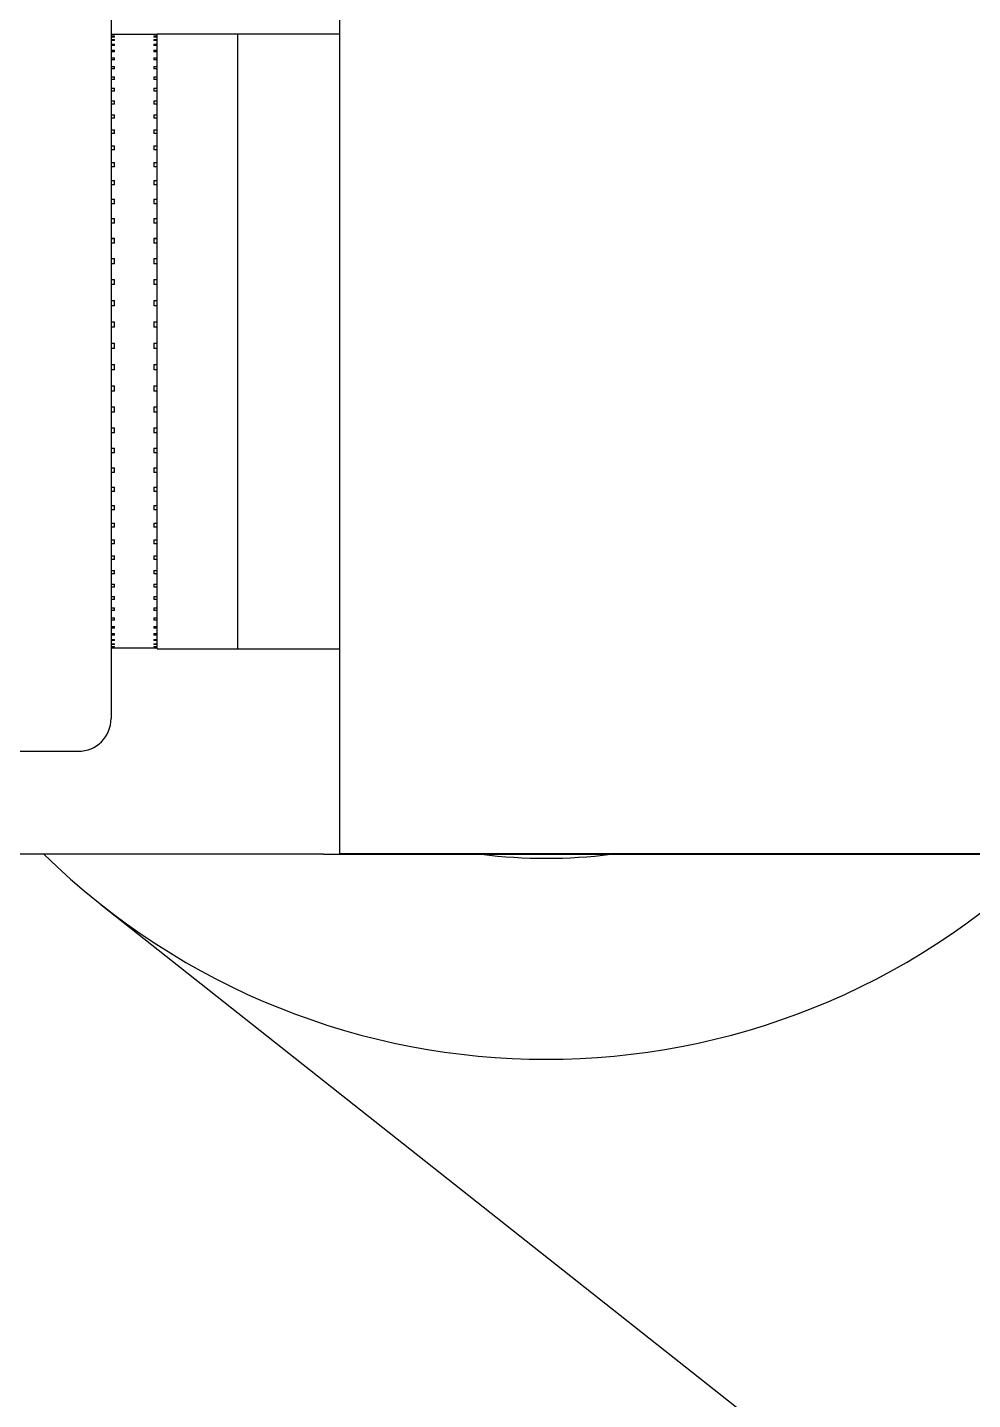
# Model space of a CAD drawing. Header units: millimetres. Extents: x -10496 to -5455, y -188 to 7293.
# Drawn here: x -7713.815 to -7712.351, y 4990.523 to 4992.648 of the extents above; entities that cross this region are included whole.
import ezdxf

# ---------------------------------------------------------------- set-up
doc = ezdxf.new("R2010")
doc.units = ezdxf.units.MM
doc.layers.add('Kıtc-002 Çizgi', color=7, linetype='Continuous')

# ---------------------------------------------------------------- blocks, each defined once
blk = doc.blocks.new('B2_YS$0$2501-B2-XrefF$0$MK-cutter1')
for p, q in [((0.34312, -0.27143), (1.04571, 0.61675)), ((0.31227, 0.37425), (0.31227, -0.12575)), ((0.31252, -0.13575), (0.31252, 0.37425)), ((0.31227, -0.12575), (-0.31273, -0.12575)), ((-0.18773, -0.18825), (-0.18773, -0.12575)), ((0.18727, -0.18825), (0.18727, -0.12575)), ((0.31252, -0.13575), (0.31252, -0.51075)), ((-0.18773, -0.18825), (0.18727, -0.18825)), ((-0.18773, -0.18825), (0.18727, -0.18825)), ((-0.18773, -0.23725), (-0.18773, -0.18825)), ((0.18727, -0.23725), (0.18727, -0.18825)), ((0.18727, -0.23725), (-0.18773, -0.23725)), ((-0.18723, -0.23725), (-0.18723, -0.26525)), ((-0.18707, -0.23925), (-0.18707, -0.23725)), ((-0.18707, -0.23925), (-0.18691, -0.23925)), ((-0.18691, -0.23725), (-0.18691, -0.23925)), ((-0.18608, -0.23925), (-0.18608, -0.23725)), ((-0.18608, -0.23925), (-0.1857, -0.23925)), ((-0.1857, -0.23725), (-0.1857, -0.23925)), ((-0.18418, -0.23925), (-0.18418, -0.23725)), ((-0.18418, -0.23925), (-0.18358, -0.23925)), ((-0.18358, -0.23725), (-0.18358, -0.23925)), ((-0.18138, -0.23925), (-0.18138, -0.23725)), ((-0.18138, -0.23925), (-0.18057, -0.23925)), ((-0.18057, -0.23725), (-0.18057, -0.23925)), ((-0.1777, -0.23925), (-0.1777, -0.23725)), ((-0.1777, -0.23925), (-0.17668, -0.23925)), ((-0.17668, -0.23725), (-0.17668, -0.23925)), ((-0.17316, -0.23925), (-0.17316, -0.23725)), ((-0.17316, -0.23925), (-0.17193, -0.23925)), ((-0.17193, -0.23725), (-0.17193, -0.23925)), ((-0.16778, -0.23925), (-0.16778, -0.23725)), ((-0.16778, -0.23925), (-0.16635, -0.23925)), ((-0.16635, -0.23725), (-0.16635, -0.23925)), ((-0.16158, -0.23925), (-0.16158, -0.23725)), ((-0.16158, -0.23925), (-0.15995, -0.23925)), ((-0.15995, -0.23725), (-0.15995, -0.23925)), ((-0.15459, -0.23925), (-0.15459, -0.23725)), ((-0.15459, -0.23925), (-0.15278, -0.23925)), ((-0.15278, -0.23725), (-0.15278, -0.23925)), ((-0.14685, -0.23925), (-0.14685, -0.23725)), ((-0.14685, -0.23925), (-0.14486, -0.23925)), ((-0.14486, -0.23725), (-0.14486, -0.23925)), ((-0.1384, -0.23925), (-0.1384, -0.23725)), ((-0.1384, -0.23925), (-0.13624, -0.23925)), ((-0.13624, -0.23725), (-0.13624, -0.23925)), ((-0.12927, -0.23925), (-0.12927, -0.23725)), ((-0.12927, -0.23925), (-0.12696, -0.23925)), ((-0.12696, -0.23725), (-0.12696, -0.23925)), ((-0.11952, -0.23925), (-0.11952, -0.23725)), ((-0.11952, -0.23925), (-0.11706, -0.23925)), ((-0.11706, -0.23725), (-0.11706, -0.23925)), ((-0.10918, -0.23925), (-0.10918, -0.23725)), ((-0.10918, -0.23925), (-0.10659, -0.23925)), ((-0.10659, -0.23725), (-0.10659, -0.23925)), ((-0.09831, -0.23925), (-0.09831, -0.23725)), ((-0.09831, -0.23925), (-0.0956, -0.23925)), ((-0.0956, -0.23725), (-0.0956, -0.23925)), ((-0.08697, -0.23925), (-0.08697, -0.23725)), ((-0.08697, -0.23925), (-0.08415, -0.23925)), ((-0.08415, -0.23725), (-0.08415, -0.23925)), ((-0.0752, -0.23925), (-0.0752, -0.23725)), ((-0.0752, -0.23925), (-0.07228, -0.23925)), ((-0.07228, -0.23725), (-0.07228, -0.23925)), ((-0.06307, -0.23925), (-0.06307, -0.23725)), ((-0.06307, -0.23925), (-0.06007, -0.23925)), ((-0.06275, -0.23725), (-0.06275, -0.23925)), ((-0.06007, -0.23725), (-0.06007, -0.23925)), ((-0.05063, -0.23925), (-0.05063, -0.23725)), ((-0.05063, -0.23925), (-0.04757, -0.23925)), ((-0.04757, -0.23725), (-0.04757, -0.23925)), ((-0.03794, -0.23925), (-0.03794, -0.23725)), ((-0.03794, -0.23925), (-0.03483, -0.23925)), ((-0.03483, -0.23725), (-0.03483, -0.23925)), ((-0.02507, -0.23925), (-0.02507, -0.23725)), ((-0.02507, -0.23925), (-0.02193, -0.23925)), ((-0.02193, -0.23725), (-0.02193, -0.23925)), ((-0.01209, -0.23925), (-0.01209, -0.23725)), ((-0.01209, -0.23925), (-0.00892, -0.23925)), ((-0.00892, -0.23725), (-0.00892, -0.23925)), ((0.00096, -0.23925), (0.00096, -0.23725)), ((0.00096, -0.23925), (0.00413, -0.23925)), ((0.00413, -0.23725), (0.00413, -0.23925)), ((0.014, -0.23925), (0.014, -0.23725)), ((0.014, -0.23925), (0.01716, -0.23925)), ((0.01716, -0.23725), (0.01716, -0.23925)), ((0.02698, -0.23925), (0.02698, -0.23725)), ((0.02698, -0.23925), (0.03011, -0.23925)), ((0.03011, -0.23725), (0.03011, -0.23925)), ((0.03981, -0.23925), (0.03981, -0.23725)), ((0.03981, -0.23925), (0.04291, -0.23925)), ((0.04291, -0.23725), (0.04291, -0.23925)), ((0.05246, -0.23925), (0.05246, -0.23725)), ((0.05246, -0.23925), (0.05549, -0.23925)), ((0.05549, -0.23725), (0.05549, -0.23925)), ((0.06485, -0.23925), (0.06485, -0.23725)), ((0.06485, -0.23925), (0.06781, -0.23925)), ((0.06781, -0.23725), (0.06781, -0.23925)), ((0.07692, -0.23925), (0.07692, -0.23725)), ((0.07692, -0.23925), (0.07979, -0.23925)), ((0.07979, -0.23725), (0.07979, -0.23925)), ((0.08861, -0.23925), (0.08861, -0.23725)), ((0.08861, -0.23925), (0.09139, -0.23925)), ((0.09139, -0.23725), (0.09139, -0.23925)), ((0.09987, -0.23925), (0.09987, -0.23725)), ((0.09987, -0.23925), (0.10254, -0.23925)), ((0.10254, -0.23725), (0.10254, -0.23925)), ((0.11065, -0.23925), (0.11065, -0.23725)), ((0.11065, -0.23925), (0.11319, -0.23925)), ((0.11319, -0.23725), (0.11319, -0.23925)), ((0.12088, -0.23925), (0.12088, -0.23725)), ((0.12088, -0.23925), (0.12328, -0.23925)), ((0.12328, -0.23725), (0.12328, -0.23925)), ((0.13053, -0.23925), (0.13053, -0.23725)), ((0.13053, -0.23925), (0.13277, -0.23925)), ((0.13277, -0.23725), (0.13277, -0.23925)), ((0.13953, -0.23925), (0.13953, -0.23725)), ((0.13953, -0.23925), (0.14162, -0.23925)), ((0.14162, -0.23725), (0.14162, -0.23925)), ((0.14786, -0.23925), (0.14786, -0.23725)), ((0.14786, -0.23925), (0.14977, -0.23925)), ((0.14977, -0.23725), (0.14977, -0.23925)), ((0.15546, -0.23925), (0.15546, -0.23725)), ((0.15546, -0.23925), (0.1572, -0.23925)), ((0.1572, -0.23725), (0.1572, -0.23925)), ((0.16231, -0.23925), (0.16231, -0.23725)), ((0.16231, -0.23925), (0.16385, -0.23925)), ((0.16385, -0.23725), (0.16385, -0.23925)), ((0.16836, -0.23925), (0.16836, -0.23725)), ((0.16836, -0.23925), (0.16971, -0.23925)), ((0.16971, -0.23725), (0.16971, -0.23925)), ((0.1736, -0.23925), (0.1736, -0.23725)), ((0.1736, -0.23925), (0.17474, -0.23925)), ((0.17474, -0.23725), (0.17474, -0.23925)), ((0.17798, -0.23925), (0.17798, -0.23725)), ((0.17798, -0.23925), (0.17892, -0.23925)), ((0.17892, -0.23725), (0.17892, -0.23925)), ((0.1815, -0.23925), (0.1815, -0.23725)), ((0.1815, -0.23925), (0.18222, -0.23925)), ((0.18222, -0.23725), (0.18222, -0.23925)), ((0.18413, -0.23925), (0.18413, -0.23725)), ((0.18413, -0.23925), (0.18464, -0.23925)), ((0.18464, -0.23725), (0.18464, -0.23925)), ((0.18587, -0.23925), (0.18587, -0.23725)), ((0.18587, -0.23925), (0.18615, -0.23925)), ((0.18615, -0.23725), (0.18615, -0.23925)), ((0.1867, -0.23925), (0.1867, -0.23725)), ((0.1867, -0.23925), (0.18676, -0.23925)), ((0.18676, -0.23725), (0.18676, -0.23925)), ((0.18677, -0.23725), (0.18677, -0.26525)), ((-0.23023, -0.26525), (0.22977, -0.26525)), ((-0.18707, -0.26525), (-0.18707, -0.26325)), ((-0.18691, -0.26325), (-0.18707, -0.26325)), ((-0.18691, -0.26325), (-0.18691, -0.26525)), ((-0.18608, -0.26525), (-0.18608, -0.26325)), ((-0.1857, -0.26325), (-0.18608, -0.26325)), ((-0.1857, -0.26325), (-0.1857, -0.26525)), ((-0.18418, -0.26525), (-0.18418, -0.26325)), ((-0.18358, -0.26325), (-0.18418, -0.26325)), ((-0.18358, -0.26325), (-0.18358, -0.26525)), ((-0.18138, -0.26525), (-0.18138, -0.26325)), ((-0.18057, -0.26325), (-0.18138, -0.26325)), ((-0.18057, -0.26325), (-0.18057, -0.26525)), ((-0.1777, -0.26525), (-0.1777, -0.26325)), ((-0.17668, -0.26325), (-0.1777, -0.26325)), ((-0.17668, -0.26325), (-0.17668, -0.26525)), ((-0.17316, -0.26525), (-0.17316, -0.26325)), ((-0.17193, -0.26325), (-0.17316, -0.26325)), ((-0.17193, -0.26325), (-0.17193, -0.26525)), ((-0.16778, -0.26525), (-0.16778, -0.26325)), ((-0.16635, -0.26325), (-0.16778, -0.26325)), ((-0.16635, -0.26325), (-0.16635, -0.26525)), ((-0.16158, -0.26525), (-0.16158, -0.26325)), ((-0.15995, -0.26325), (-0.16158, -0.26325)), ((-0.15995, -0.26325), (-0.15995, -0.26525)), ((-0.15459, -0.26525), (-0.15459, -0.26325)), ((-0.15278, -0.26325), (-0.15459, -0.26325)), ((-0.15278, -0.26325), (-0.15278, -0.26525)), ((-0.14685, -0.26525), (-0.14685, -0.26325)), ((-0.14486, -0.26325), (-0.14685, -0.26325)), ((-0.14486, -0.26325), (-0.14486, -0.26525)), ((-0.1384, -0.26525), (-0.1384, -0.26325)), ((-0.13624, -0.26325), (-0.1384, -0.26325)), ((-0.13624, -0.26325), (-0.13624, -0.26525)), ((-0.12927, -0.26525), (-0.12927, -0.26325)), ((-0.12696, -0.26325), (-0.12927, -0.26325)), ((-0.12696, -0.26325), (-0.12696, -0.26525)), ((-0.11952, -0.26525), (-0.11952, -0.26325)), ((-0.11706, -0.26325), (-0.11952, -0.26325)), ((-0.11706, -0.26325), (-0.11706, -0.26525)), ((-0.10918, -0.26525), (-0.10918, -0.26325)), ((-0.10659, -0.26325), (-0.10918, -0.26325)), ((-0.10659, -0.26325), (-0.10659, -0.26525)), ((-0.09831, -0.26525), (-0.09831, -0.26325)), ((-0.0956, -0.26325), (-0.09831, -0.26325)), ((-0.0956, -0.26325), (-0.0956, -0.26525)), ((-0.08697, -0.26525), (-0.08697, -0.26325)), ((-0.08415, -0.26325), (-0.08697, -0.26325)), ((-0.08415, -0.26325), (-0.08415, -0.26525)), ((-0.0752, -0.26525), (-0.0752, -0.26325)), ((-0.07228, -0.26325), (-0.0752, -0.26325)), ((-0.07228, -0.26325), (-0.07228, -0.26525)), ((-0.06307, -0.26525), (-0.06307, -0.26325)), ((-0.06007, -0.26325), (-0.06307, -0.26325)), ((-0.06275, -0.26325), (-0.06275, -0.26525)), ((-0.06007, -0.26325), (-0.06007, -0.26525)), ((-0.05063, -0.26525), (-0.05063, -0.26325)), ((-0.04757, -0.26325), (-0.05063, -0.26325)), ((-0.04757, -0.26325), (-0.04757, -0.26525)), ((-0.03794, -0.26525), (-0.03794, -0.26325)), ((-0.03483, -0.26325), (-0.03794, -0.26325)), ((-0.03483, -0.26325), (-0.03483, -0.26525)), ((-0.02507, -0.26525), (-0.02507, -0.26325)), ((-0.02193, -0.26325), (-0.02507, -0.26325)), ((-0.02193, -0.26325), (-0.02193, -0.26525)), ((-0.01209, -0.26525), (-0.01209, -0.26325)), ((-0.00892, -0.26325), (-0.01209, -0.26325)), ((-0.00892, -0.26325), (-0.00892, -0.26525)), ((0.00096, -0.26525), (0.00096, -0.26325)), ((0.00413, -0.26325), (0.00096, -0.26325)), ((0.00413, -0.26325), (0.00413, -0.26525)), ((0.014, -0.26525), (0.014, -0.26325)), ((0.01716, -0.26325), (0.014, -0.26325)), ((0.01716, -0.26325), (0.01716, -0.26525)), ((0.02698, -0.26525), (0.02698, -0.26325)), ((0.03011, -0.26325), (0.02698, -0.26325)), ((0.03011, -0.26325), (0.03011, -0.26525)), ((0.03981, -0.26525), (0.03981, -0.26325)), ((0.04291, -0.26325), (0.03981, -0.26325)), ((0.04291, -0.26325), (0.04291, -0.26525)), ((0.05246, -0.26525), (0.05246, -0.26325)), ((0.05549, -0.26325), (0.05246, -0.26325)), ((0.05549, -0.26325), (0.05549, -0.26525)), ((0.06485, -0.26525), (0.06485, -0.26325)), ((0.06781, -0.26325), (0.06485, -0.26325)), ((0.06781, -0.26325), (0.06781, -0.26525)), ((0.07692, -0.26525), (0.07692, -0.26325)), ((0.07979, -0.26325), (0.07692, -0.26325)), ((0.07979, -0.26325), (0.07979, -0.26525)), ((0.08861, -0.26525), (0.08861, -0.26325)), ((0.09139, -0.26325), (0.08861, -0.26325)), ((0.09139, -0.26325), (0.09139, -0.26525)), ((0.09987, -0.26525), (0.09987, -0.26325)), ((0.10254, -0.26325), (0.09987, -0.26325)), ((0.10254, -0.26325), (0.10254, -0.26525)), ((0.11065, -0.26525), (0.11065, -0.26325)), ((0.11319, -0.26325), (0.11065, -0.26325)), ((0.11319, -0.26325), (0.11319, -0.26525)), ((0.12088, -0.26525), (0.12088, -0.26325)), ((0.12328, -0.26325), (0.12088, -0.26325)), ((0.12328, -0.26325), (0.12328, -0.26525)), ((0.13053, -0.26525), (0.13053, -0.26325)), ((0.13277, -0.26325), (0.13053, -0.26325)), ((0.13277, -0.26325), (0.13277, -0.26525)), ((0.13953, -0.26525), (0.13953, -0.26325)), ((0.14162, -0.26325), (0.13953, -0.26325)), ((0.14162, -0.26325), (0.14162, -0.26525)), ((0.14786, -0.26525), (0.14786, -0.26325)), ((0.14977, -0.26325), (0.14786, -0.26325)), ((0.14977, -0.26325), (0.14977, -0.26525)), ((0.15546, -0.26525), (0.15546, -0.26325)), ((0.1572, -0.26325), (0.15546, -0.26325)), ((0.1572, -0.26325), (0.1572, -0.26525)), ((0.16231, -0.26525), (0.16231, -0.26325)), ((0.16385, -0.26325), (0.16231, -0.26325)), ((0.16385, -0.26325), (0.16385, -0.26525)), ((0.16836, -0.26525), (0.16836, -0.26325)), ((0.16971, -0.26325), (0.16836, -0.26325)), ((0.16971, -0.26325), (0.16971, -0.26525)), ((0.1736, -0.26525), (0.1736, -0.26325)), ((0.17474, -0.26325), (0.1736, -0.26325)), ((0.17474, -0.26325), (0.17474, -0.26525)), ((0.17798, -0.26525), (0.17798, -0.26325)), ((0.17892, -0.26325), (0.17798, -0.26325)), ((0.17892, -0.26325), (0.17892, -0.26525)), ((0.1815, -0.26525), (0.1815, -0.26325)), ((0.18222, -0.26325), (0.1815, -0.26325)), ((0.18222, -0.26325), (0.18222, -0.26525)), ((0.18413, -0.26525), (0.18413, -0.26325)), ((0.18464, -0.26325), (0.18413, -0.26325)), ((0.18464, -0.26325), (0.18464, -0.26525)), ((0.18587, -0.26525), (0.18587, -0.26325)), ((0.18615, -0.26325), (0.18587, -0.26325)), ((0.18615, -0.26325), (0.18615, -0.26525)), ((0.1867, -0.26525), (0.1867, -0.26325)), ((0.18676, -0.26325), (0.1867, -0.26325)), ((0.18676, -0.26325), (0.18676, -0.26525)), ((0.24977, -0.49525), (0.24977, -0.28525))]:
    blk.add_line(p, q)
for centre, radius, start, end in [((0, 0), 4.2645, 169.87068, 11.78605), ((0, 0), 4.125, 169.52432, 12.24669), ((0, 0), 1.433, 146.16844, 33.83156), ((0, 0), 1.39111, 147.25157, 32.74843), ((0, 0), 4.6875, 173.84384, 6.15616), ((0, 0), 4.3125, 173.38059, 6.61941), ((-0.00927, -0.00209), 1.06572, 152.07905, 27.06444), ((0, 0), 0.4375, 315.58885, 44.41115), ((-0.00898, -0.00062), 0.8665, 305.95081, 20.8177), ((0, 0), 0.315, 352.80885, 7.19115), ((0.22977, -0.28525), 0.02, 0, 90)]:
    blk.add_arc(centre, radius, start, end)
blk.add_open_spline([(0.75116, 0.24439), (0.77128, 0.18025), (0.78308, 0.11363), (0.79083, -0.05675), (0.77509, -0.15959), (0.70379, -0.35534), (0.64993, -0.44105), (0.55113, -0.55082), (0.51978, -0.57758), (0.50275, -0.59168), (0.50124, -0.59292), (0.49977, -0.59411)], degree=3, knots=[-0.6901652, -0.6901652, -0.6901652, -0.6901652, -0.5569498, -0.5569498, -0.353645, -0.353645, -0.1458372, -0.1458372, -0.0294996, -0.0294996, -0.0196822, -0.0196822, -0.0196822, -0.0196822])
blk = doc.blocks.new('A$C7693d8d3')
at = {"layer": 'Kıtc-002 Çizgi', "xscale": 2.54, "yscale": 2.54, "zscale": 2.54}
blk.add_blockref('B2_YS$0$2501-B2-XrefF$0$MK-cutter1', (163.6737, 36.8194, 0), dxfattribs=at)

msp = doc.modelspace()

# ---------------------------------------------------------------- block references
at = {"rotation": 270}
msp.add_blockref('A$C7693d8d3', (-7749.831, 5155.835), dxfattribs=at)

doc.saveas('drawing.dxf')
